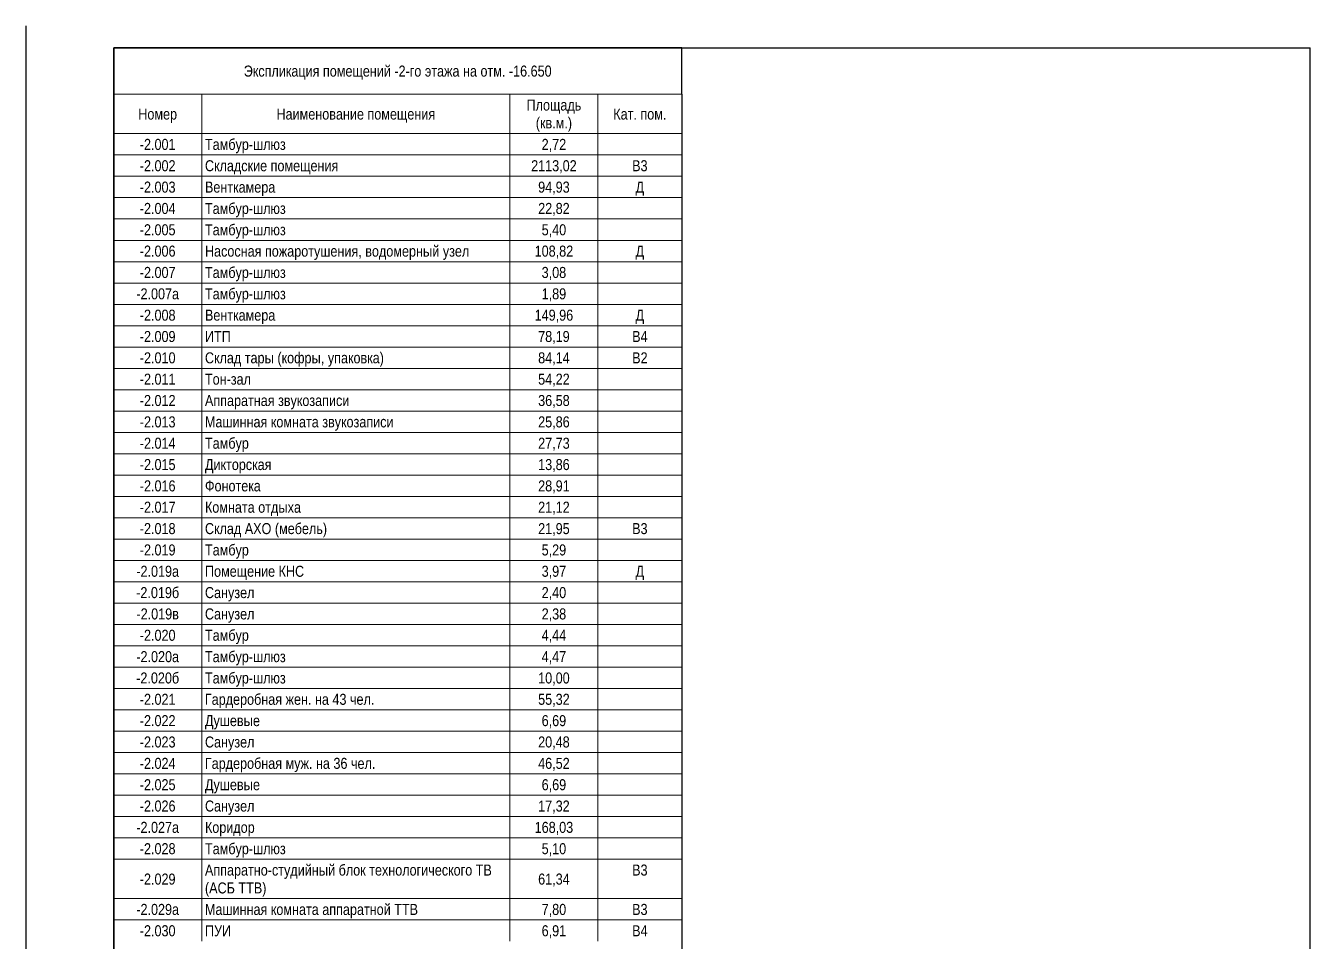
# Paper-space layout 'Экспликация -2 этаж' of a CAD drawing. Header units: millimetres. Extents: x 0 to 297, y 0 to 420.
# Drawn here: x 0 to 292, y 211.8 to 420 of the extents above; entities that cross this region are included whole.
import ezdxf

# ---------------------------------------------------------------- set-up
doc = ezdxf.new("R2010")
doc.units = ezdxf.units.MM
for name, color, linetype, lineweight in [('Графика спецификации', 7, 'Continuous', 9), ('Обычные линии', 7, 'Continuous', 25), ('Тонкие линии', 7, 'Continuous', 18)]:
    doc.layers.add(name, color=color, linetype=linetype, lineweight=lineweight)
doc.styles.add('Arial Narrow_5', font='Arial Narrow.ttf', dxfattribs={"height": 2.5})

psp = doc.layouts.new('Экспликация -2 этаж')

# ---------------------------------------------------------------- linework, layer by layer
for p, q in [((0, 420), (0, 0)), ((20, 5), (20, 415)), ((20, 415), (292, 415)), ((292, 5), (292, 415))]:
    psp.add_line(p, q)
at = {"layer": 'Обычные линии'}
for p, q in [((20, 415), (20, 404.42)), ((149.12, 415), (20, 415)), ((149.12, 404.42), (149.12, 415)), ((20, 404.42), (20, 95.4)), ((149.12, 404.42), (149.12, 95.4))]:
    psp.add_line(p, q, dxfattribs=at)
at = {"layer": 'Тонкие линии', "lineweight": 9}
for p, q in [((20, 404.42), (149.12, 404.42)), ((40, 404.42), (40, 395.46)), ((110.07, 404.42), (110.07, 395.46)), ((130.07, 404.42), (130.07, 395.46)), ((40, 395.46), (20, 395.46)), ((110.07, 395.46), (40, 395.46)), ((40, 395.46), (40, 390.61)), ((130.07, 395.46), (110.07, 395.46)), ((110.07, 395.46), (110.07, 390.61)), ((149.12, 395.46), (130.07, 395.46)), ((130.07, 395.46), (130.07, 390.61)), ((40, 390.61), (20, 390.61)), ((110.07, 390.61), (40, 390.61)), ((40, 390.61), (40, 385.76)), ((130.07, 390.61), (110.07, 390.61)), ((110.07, 390.61), (110.07, 385.76)), ((149.12, 390.61), (130.07, 390.61)), ((130.07, 390.61), (130.07, 385.76)), ((40, 385.76), (20, 385.76)), ((110.07, 385.76), (40, 385.76)), ((40, 385.76), (40, 380.91)), ((130.07, 385.76), (110.07, 385.76)), ((110.07, 385.76), (110.07, 380.91)), ((149.12, 385.76), (130.07, 385.76)), ((130.07, 385.76), (130.07, 380.91)), ((40, 380.91), (20, 380.91)), ((110.07, 380.91), (40, 380.91)), ((40, 380.91), (40, 376.06)), ((130.07, 380.91), (110.07, 380.91)), ((110.07, 380.91), (110.07, 376.06)), ((149.12, 380.91), (130.07, 380.91)), ((130.07, 380.91), (130.07, 376.06)), ((40, 376.06), (20, 376.06)), ((110.07, 376.06), (40, 376.06)), ((40, 376.06), (40, 371.2)), ((130.07, 376.06), (110.07, 376.06)), ((110.07, 376.06), (110.07, 371.2)), ((149.12, 376.06), (130.07, 376.06)), ((130.07, 376.06), (130.07, 371.2)), ((40, 371.2), (20, 371.2)), ((110.07, 371.2), (40, 371.2)), ((40, 371.2), (40, 366.35)), ((130.07, 371.2), (110.07, 371.2)), ((110.07, 371.2), (110.07, 366.35)), ((149.12, 371.2), (130.07, 371.2)), ((130.07, 371.2), (130.07, 366.35)), ((40, 366.35), (20, 366.35)), ((110.07, 366.35), (40, 366.35)), ((40, 366.35), (40, 361.5)), ((130.07, 366.35), (110.07, 366.35)), ((110.07, 366.35), (110.07, 361.5)), ((149.12, 366.35), (130.07, 366.35)), ((130.07, 366.35), (130.07, 361.5)), ((40, 361.5), (20, 361.5)), ((110.07, 361.5), (40, 361.5)), ((40, 361.5), (40, 356.65)), ((130.07, 361.5), (110.07, 361.5)), ((110.07, 361.5), (110.07, 356.65)), ((149.12, 361.5), (130.07, 361.5)), ((130.07, 361.5), (130.07, 356.65)), ((40, 356.65), (20, 356.65)), ((110.07, 356.65), (40, 356.65)), ((40, 356.65), (40, 351.8)), ((130.07, 356.65), (110.07, 356.65)), ((110.07, 356.65), (110.07, 351.8)), ((149.12, 356.65), (130.07, 356.65)), ((130.07, 356.65), (130.07, 351.8)), ((40, 351.8), (20, 351.8)), ((110.07, 351.8), (40, 351.8)), ((40, 351.8), (40, 346.94)), ((130.07, 351.8), (110.07, 351.8)), ((110.07, 351.8), (110.07, 346.94)), ((149.12, 351.8), (130.07, 351.8)), ((130.07, 351.8), (130.07, 346.94)), ((40, 346.94), (20, 346.94)), ((110.07, 346.94), (40, 346.94)), ((40, 346.94), (40, 342.09)), ((130.07, 346.94), (110.07, 346.94)), ((110.07, 346.94), (110.07, 342.09)), ((149.12, 346.94), (130.07, 346.94)), ((130.07, 346.94), (130.07, 342.09)), ((40, 342.09), (20, 342.09)), ((110.07, 342.09), (40, 342.09)), ((40, 342.09), (40, 337.24)), ((130.07, 342.09), (110.07, 342.09)), ((110.07, 342.09), (110.07, 337.24)), ((149.12, 342.09), (130.07, 342.09)), ((130.07, 342.09), (130.07, 337.24)), ((40, 337.24), (20, 337.24)), ((110.07, 337.24), (40, 337.24)), ((40, 337.24), (40, 332.39)), ((130.07, 337.24), (110.07, 337.24)), ((110.07, 337.24), (110.07, 332.39)), ((149.12, 337.24), (130.07, 337.24)), ((130.07, 337.24), (130.07, 332.39)), ((40, 332.39), (20, 332.39)), ((110.07, 332.39), (40, 332.39)), ((40, 332.39), (40, 327.54)), ((130.07, 332.39), (110.07, 332.39)), ((110.07, 332.39), (110.07, 327.54)), ((149.12, 332.39), (130.07, 332.39)), ((130.07, 332.39), (130.07, 327.54)), ((40, 327.54), (20, 327.54)), ((110.07, 327.54), (40, 327.54)), ((40, 327.54), (40, 322.69)), ((130.07, 327.54), (110.07, 327.54)), ((110.07, 327.54), (110.07, 322.69)), ((149.12, 327.54), (130.07, 327.54)), ((130.07, 327.54), (130.07, 322.69)), ((40, 322.69), (20, 322.69)), ((110.07, 322.69), (40, 322.69)), ((40, 322.69), (40, 317.83)), ((130.07, 322.69), (110.07, 322.69)), ((110.07, 322.69), (110.07, 317.83)), ((149.12, 322.69), (130.07, 322.69)), ((130.07, 322.69), (130.07, 317.83)), ((40, 317.83), (20, 317.83)), ((110.07, 317.83), (40, 317.83)), ((40, 317.83), (40, 312.98)), ((130.07, 317.83), (110.07, 317.83)), ((110.07, 317.83), (110.07, 312.98)), ((149.12, 317.83), (130.07, 317.83)), ((130.07, 317.83), (130.07, 312.98)), ((40, 312.98), (20, 312.98)), ((110.07, 312.98), (40, 312.98)), ((40, 312.98), (40, 308.13)), ((130.07, 312.98), (110.07, 312.98)), ((110.07, 312.98), (110.07, 308.13)), ((149.12, 312.98), (130.07, 312.98)), ((130.07, 312.98), (130.07, 308.13)), ((40, 308.13), (20, 308.13)), ((110.07, 308.13), (40, 308.13)), ((40, 308.13), (40, 303.28)), ((130.07, 308.13), (110.07, 308.13)), ((110.07, 308.13), (110.07, 303.28)), ((149.12, 308.13), (130.07, 308.13)), ((130.07, 308.13), (130.07, 303.28)), ((40, 303.28), (20, 303.28)), ((110.07, 303.28), (40, 303.28)), ((40, 303.28), (40, 298.43)), ((130.07, 303.28), (110.07, 303.28)), ((110.07, 303.28), (110.07, 298.43)), ((149.12, 303.28), (130.07, 303.28)), ((130.07, 303.28), (130.07, 298.43)), ((40, 298.43), (20, 298.43)), ((110.07, 298.43), (40, 298.43)), ((40, 298.43), (40, 293.57)), ((130.07, 298.43), (110.07, 298.43)), ((110.07, 298.43), (110.07, 293.57)), ((149.12, 298.43), (130.07, 298.43)), ((130.07, 298.43), (130.07, 293.57)), ((40, 293.57), (20, 293.57)), ((110.07, 293.57), (40, 293.57)), ((40, 293.57), (40, 288.72)), ((130.07, 293.57), (110.07, 293.57)), ((110.07, 293.57), (110.07, 288.72)), ((149.12, 293.57), (130.07, 293.57)), ((130.07, 293.57), (130.07, 288.72)), ((40, 288.72), (20, 288.72)), ((110.07, 288.72), (40, 288.72)), ((40, 288.72), (40, 283.87)), ((130.07, 288.72), (110.07, 288.72)), ((110.07, 288.72), (110.07, 283.87)), ((149.12, 288.72), (130.07, 288.72)), ((130.07, 288.72), (130.07, 283.87)), ((40, 283.87), (20, 283.87)), ((110.07, 283.87), (40, 283.87)), ((40, 283.87), (40, 279.02)), ((130.07, 283.87), (110.07, 283.87)), ((110.07, 283.87), (110.07, 279.02)), ((149.12, 283.87), (130.07, 283.87)), ((130.07, 283.87), (130.07, 279.02)), ((40, 279.02), (20, 279.02)), ((110.07, 279.02), (40, 279.02)), ((40, 279.02), (40, 274.17)), ((130.07, 279.02), (110.07, 279.02)), ((110.07, 279.02), (110.07, 274.17)), ((149.12, 279.02), (130.07, 279.02)), ((130.07, 279.02), (130.07, 274.17)), ((40, 274.17), (20, 274.17)), ((110.07, 274.17), (40, 274.17)), ((40, 274.17), (40, 269.31)), ((130.07, 274.17), (110.07, 274.17)), ((110.07, 274.17), (110.07, 269.31)), ((149.12, 274.17), (130.07, 274.17)), ((130.07, 274.17), (130.07, 269.31)), ((40, 269.31), (20, 269.31)), ((110.07, 269.31), (40, 269.31)), ((40, 269.31), (40, 264.46)), ((130.07, 269.31), (110.07, 269.31)), ((110.07, 269.31), (110.07, 264.46)), ((149.12, 269.31), (130.07, 269.31)), ((130.07, 269.31), (130.07, 264.46)), ((40, 264.46), (20, 264.46)), ((110.07, 264.46), (40, 264.46)), ((40, 264.46), (40, 259.61)), ((130.07, 264.46), (110.07, 264.46)), ((110.07, 264.46), (110.07, 259.61)), ((149.12, 264.46), (130.07, 264.46)), ((130.07, 264.46), (130.07, 259.61)), ((40, 259.61), (20, 259.61)), ((110.07, 259.61), (40, 259.61)), ((40, 259.61), (40, 254.76)), ((130.07, 259.61), (110.07, 259.61)), ((110.07, 259.61), (110.07, 254.76)), ((149.12, 259.61), (130.07, 259.61)), ((130.07, 259.61), (130.07, 254.76)), ((40, 254.76), (20, 254.76)), ((110.07, 254.76), (40, 254.76)), ((40, 254.76), (40, 249.91)), ((130.07, 254.76), (110.07, 254.76)), ((110.07, 254.76), (110.07, 249.91)), ((149.12, 254.76), (130.07, 254.76)), ((130.07, 254.76), (130.07, 249.91)), ((40, 249.91), (20, 249.91)), ((110.07, 249.91), (40, 249.91)), ((40, 249.91), (40, 245.06)), ((130.07, 249.91), (110.07, 249.91)), ((110.07, 249.91), (110.07, 245.06)), ((149.12, 249.91), (130.07, 249.91)), ((130.07, 249.91), (130.07, 245.06)), ((40, 245.06), (20, 245.06)), ((110.07, 245.06), (40, 245.06)), ((40, 245.06), (40, 240.2)), ((130.07, 245.06), (110.07, 245.06)), ((110.07, 245.06), (110.07, 240.2)), ((149.12, 245.06), (130.07, 245.06)), ((130.07, 245.06), (130.07, 240.2)), ((40, 240.2), (20, 240.2)), ((110.07, 240.2), (40, 240.2)), ((40, 240.2), (40, 235.35)), ((130.07, 240.2), (110.07, 240.2)), ((110.07, 240.2), (110.07, 235.35)), ((149.12, 240.2), (130.07, 240.2)), ((130.07, 240.2), (130.07, 235.35)), ((40, 235.35), (20, 235.35)), ((110.07, 235.35), (40, 235.35)), ((40, 235.35), (40, 230.5)), ((130.07, 235.35), (110.07, 235.35)), ((110.07, 235.35), (110.07, 230.5)), ((149.12, 235.35), (130.07, 235.35)), ((130.07, 235.35), (130.07, 230.5)), ((40, 230.5), (20, 230.5)), ((110.07, 230.5), (40, 230.5)), ((40, 230.5), (40, 221.55)), ((130.07, 230.5), (110.07, 230.5)), ((110.07, 230.5), (110.07, 221.55)), ((149.12, 230.5), (130.07, 230.5)), ((130.07, 230.5), (130.07, 221.55)), ((40, 221.55), (20, 221.55)), ((110.07, 221.55), (40, 221.55)), ((40, 221.55), (40, 216.69)), ((130.07, 221.55), (110.07, 221.55)), ((110.07, 221.55), (110.07, 216.69)), ((149.12, 221.55), (130.07, 221.55)), ((130.07, 221.55), (130.07, 216.69)), ((40, 216.69), (20, 216.69)), ((110.07, 216.69), (40, 216.69)), ((40, 216.69), (40, 211.84)), ((130.07, 216.69), (110.07, 216.69)), ((110.07, 216.69), (110.07, 211.84)), ((149.12, 216.69), (130.07, 216.69)), ((130.07, 216.69), (130.07, 211.84))]:
    psp.add_line(p, q, dxfattribs=at)

# ---------------------------------------------------------------- texts
at = {"layer": 'Графика спецификации', "char_height": 2.5, "line_spacing_factor": 0.974696, "style": 'Arial Narrow_5'}
for s, insert, width, attachment_point in [('Экспликация помещений -2-го этажа на отм. -16.650', (84.56, 410.93), 83.8795, 2), ('Площадь\\P(кв.м.)', (120.07, 403.21), 14.9215, 2), ('Номер', (30, 401.16), 10.5617, 2), ('Наименование помещения', (75.04, 401.16), 43.3214, 2), ('Кат. пом.', (139.6, 401.16), 14.4609, 2), ('-2.001', (30, 394.26), 9.702, 2), ('Тамбур-шлюз', (40.75, 394.26), 22.0138, 1), ('2,72', (120.07, 394.26), 6.6625, 2), ('-2.002', (30, 389.41), 9.702, 2), ('Складские помещения', (40.75, 389.41), 36.3826, 1), ('2113,02', (120.07, 389.41), 12.3731, 2), ('В3', (139.6, 389.41), 4.2063, 2), ('-2.003', (30, 384.55), 9.702, 2), ('Венткамера', (40.75, 384.55), 19.1584, 1), ('94,93', (120.07, 384.55), 8.566, 2), ('\\fArial Narrow|b0|i0|c204|p34|;Д', (139.6, 384.55), 2.3334, 2), ('-2.004', (30, 379.7), 9.702, 2), ('Тамбур-шлюз', (40.75, 379.7), 22.0138, 1), ('22,82', (120.07, 379.7), 8.566, 2), ('-2.005', (30, 374.85), 9.702, 2), ('Тамбур-шлюз', (40.75, 374.85), 22.0138, 1), ('5,40', (120.07, 374.85), 6.6625, 2), ('-2.006', (30, 370), 9.702, 2), ('Насосная пожаротушения, водомерный узел', (40.75, 370), 72.059, 1), ('108,82', (120.07, 370), 10.4696, 2), ('\\fArial Narrow|b0|i0|c204|p34|;Д', (139.6, 370), 2.3334, 2), ('-2.007', (30, 365.15), 9.702, 2), ('Тамбур-шлюз', (40.75, 365.15), 22.0138, 1), ('3,08', (120.07, 365.15), 6.6625, 2), ('-2.007а', (30, 360.29), 11.6056, 2), ('Тамбур-шлюз', (40.75, 360.29), 22.0138, 1), ('1,89', (120.07, 360.29), 6.6625, 2), ('-2.008', (30, 355.44), 9.702, 2), ('Венткамера', (40.75, 355.44), 19.1584, 1), ('149,96', (120.07, 355.44), 10.4696, 2), ('\\fArial Narrow|b0|i0|c204|p34|;Д', (139.6, 355.44), 2.3334, 2), ('-2.009', (30, 350.59), 9.702, 2), ('ИТП', (40.75, 350.59), 7.0923, 1), ('78,19', (120.07, 350.59), 8.566, 2), ('В4', (139.6, 350.59), 4.2063, 2), ('-2.010', (30, 345.74), 9.702, 2), ('Склад тары (кофры, упаковка)', (40.75, 345.74), 48.7864, 1), ('84,14', (120.07, 345.74), 8.566, 2), ('В2', (139.6, 345.74), 4.2063, 2), ('-2.011', (30, 340.89), 9.702, 2), ('Тон-зал', (40.75, 340.89), 12.5267, 1), ('54,22', (120.07, 340.89), 8.566, 2), ('-2.012', (30, 336.04), 9.702, 2), ('Аппаратная звукозаписи', (40.75, 336.04), 39.4221, 1), ('36,58', (120.07, 336.04), 8.566, 2), ('-2.013', (30, 331.18), 9.702, 2), ('Машинная комната звукозаписи', (40.75, 331.18), 51.4882, 1), ('25,86', (120.07, 331.18), 8.566, 2), ('-2.014', (30, 326.33), 9.702, 2), ('Тамбур', (40.75, 326.33), 11.974, 1), ('27,73', (120.07, 326.33), 8.566, 2), ('-2.015', (30, 321.48), 9.702, 2), ('Дикторская', (40.75, 321.48), 18.1452, 1), ('13,86', (120.07, 321.48), 8.566, 2), ('-2.016', (30, 316.63), 9.702, 2), ('Фонотека', (40.75, 316.63), 15.1978, 1), ('28,91', (120.07, 316.63), 8.566, 2), ('-2.017', (30, 311.78), 9.702, 2), ('Комната отдыха', (40.75, 311.78), 26.1586, 1), ('21,12', (120.07, 311.78), 8.566, 2), ('-2.018', (30, 306.92), 9.702, 2), ('Склад АХО (мебель)', (40.75, 306.92), 33.2816, 1), ('21,95', (120.07, 306.92), 8.566, 2), ('В3', (139.6, 306.92), 4.2063, 2), ('-2.019', (30, 302.07), 9.702, 2), ('Тамбур', (40.75, 302.07), 11.974, 1), ('5,29', (120.07, 302.07), 6.6625, 2), ('-2.019а', (30, 297.22), 11.6056, 2), ('Помещение КНС', (40.75, 297.22), 27.049, 1), ('3,97', (120.07, 297.22), 6.6625, 2), ('\\fArial Narrow|b0|i0|c204|p34|;Д', (139.6, 297.22), 2.3334, 2), ('-2.019б', (30, 292.37), 11.667, 2), ('Санузел', (40.75, 292.37), 13.4784, 1), ('2,40', (120.07, 292.37), 6.6625, 2), ('-2.019в', (30, 287.52), 11.5442, 2), ('Санузел', (40.75, 287.52), 13.4784, 1), ('2,38', (120.07, 287.52), 6.6625, 2), ('-2.020', (30, 282.67), 9.702, 2), ('Тамбур', (40.75, 282.67), 11.974, 1), ('4,44', (120.07, 282.67), 6.6625, 2), ('-2.020а', (30, 277.81), 11.6056, 2), ('Тамбур-шлюз', (40.75, 277.81), 22.0138, 1), ('4,47', (120.07, 277.81), 6.6625, 2), ('-2.020б', (30, 272.96), 11.667, 2), ('Тамбур-шлюз', (40.75, 272.96), 22.0138, 1), ('10,00', (120.07, 272.96), 8.566, 2), ('-2.021', (30, 268.11), 9.702, 2), ('Гардеробная жен. на 43 чел.', (40.75, 268.11), 46.146, 1), ('55,32', (120.07, 268.11), 8.566, 2), ('-2.022', (30, 263.26), 9.702, 2), ('Душевые', (40.75, 263.26), 15.0443, 1), ('6,69', (120.07, 263.26), 6.6625, 2), ('-2.023', (30, 258.41), 9.702, 2), ('Санузел', (40.75, 258.41), 13.4784, 1), ('20,48', (120.07, 258.41), 8.566, 2), ('-2.024', (30, 253.55), 9.702, 2), ('Гардеробная муж. на 36 чел.', (40.75, 253.55), 46.4223, 1), ('46,52', (120.07, 253.55), 8.566, 2), ('-2.025', (30, 248.7), 9.702, 2), ('Душевые', (40.75, 248.7), 15.0443, 1), ('6,69', (120.07, 248.7), 6.6625, 2), ('-2.026', (30, 243.85), 9.702, 2), ('Санузел', (40.75, 243.85), 13.4784, 1), ('17,32', (120.07, 243.85), 8.566, 2), ('-2.027а', (30, 239), 11.6056, 2), ('Коридор', (40.75, 239), 13.5398, 1), ('168,03', (120.07, 239), 10.4696, 2), ('-2.028', (30, 234.15), 9.702, 2), ('Тамбур-шлюз', (40.75, 234.15), 22.0138, 1), ('5,10', (120.07, 234.15), 6.6625, 2), ('Аппаратно-студийный блок технологического ТВ\\P(АСБ ТТВ)', (40.75, 229.29), 78.2302, 1), ('В3', (139.6, 229.29), 4.2063, 2), ('-2.029', (30, 227.24), 9.702, 2), ('61,34', (120.07, 227.24), 8.566, 2), ('-2.029а', (30, 220.34), 11.6056, 2), ('Машинная комната аппаратной ТТВ', (40.75, 220.34), 58.1507, 1), ('7,80', (120.07, 220.34), 6.6625, 2), ('В3', (139.6, 220.34), 4.2063, 2), ('-2.030', (30, 215.49), 9.702, 2), ('ПУИ', (40.75, 215.49), 7.1537, 1), ('6,91', (120.07, 215.49), 6.6625, 2), ('В4', (139.6, 215.49), 4.2063, 2)]:
    psp.add_mtext(s, dxfattribs=dict(at, insert=insert, width=width, attachment_point=attachment_point))

doc.saveas('drawing.dxf')
